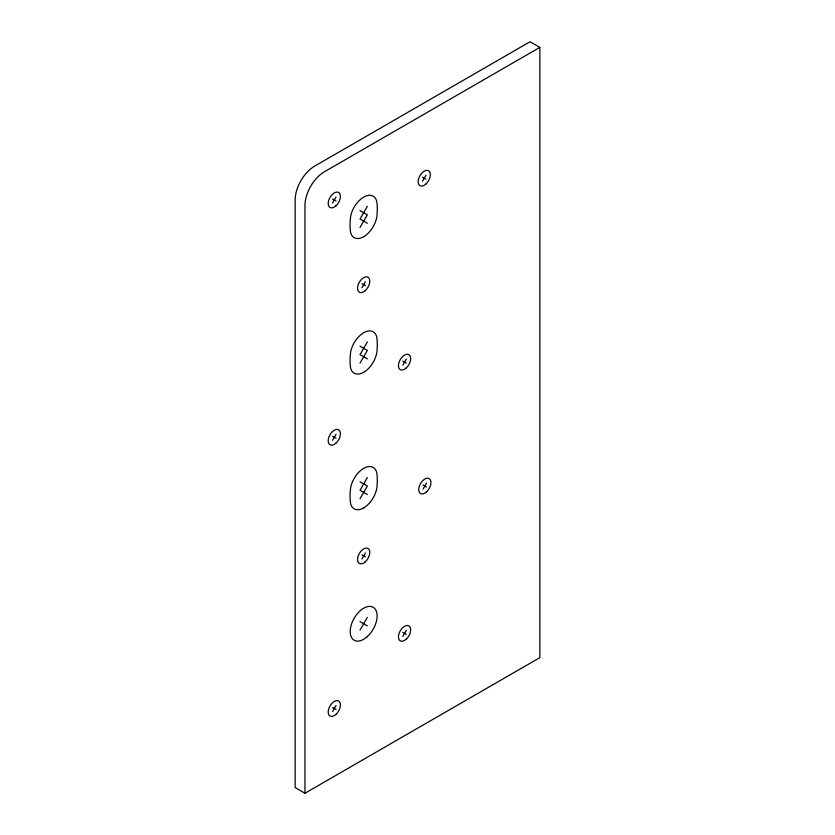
<?xml version="1.0" encoding="UTF-8"?>
<svg xmlns="http://www.w3.org/2000/svg" width="835" height="835" viewBox="0 0 835 835"><rect width="100%" height="100%" fill="white"/><g stroke="black" fill="none" stroke-linecap="round" stroke-linejoin="round"><path stroke-width="1.25" d="M332.58 202.957L336.046 196.966M367.348 206.318L360.01 219.031L367.348 223.269M360.01 227.506L367.348 214.793L360.01 210.556M422.51 181.195L425.975 175.204M361.941 287.71L365.406 281.719M367.358 341.933L360.01 354.645L367.358 358.883M360.01 363.121L367.358 350.408L360.01 346.17M332.58 440.275L336.046 434.283M402.825 365.145L406.29 359.154M367.358 477.547L360.01 490.26L367.358 494.497M360.01 498.735L367.358 486.022L360.01 481.785M361.941 558.928L365.406 552.937M423.115 489.049L426.57 483.048M359.989 630.112L367.327 617.399M332.58 711.493L336.046 705.502M402.825 636.364L406.29 630.373M539.838 47.397L324.523 171.707A27.68 15.98 -60 0 0 304.952 205.608L304.952 793.25L295.162 787.603L295.162 199.962A27.68 15.98 -60 0 1 314.743 166.061L530.048 41.75L539.838 47.397L539.838 657.646L304.952 793.25M422.51 177.197L425.975 179.201M332.58 198.96L336.046 200.953M361.941 283.712L365.406 285.716M402.825 361.148L406.29 363.152M423.115 485.052L426.57 487.045M332.58 436.277L336.046 438.271M361.941 554.931L365.406 556.935M402.825 632.366L406.29 634.37M359.989 621.637L367.327 625.874M332.58 707.495L336.046 709.489M363.684 507.91A19.028 10.991 -60 0 0 377.138 484.603A58.68 33.88 -60 0 0 376.679 472.37A19.028 10.991 -60 0 0 363.684 468.362A19.028 10.991 -60 0 0 350.69 487.379A58.68 33.88 -60 0 0 350.23 500.144A19.028 10.991 -60 0 0 363.684 507.91M363.684 372.306A19.028 10.991 -60 0 0 377.138 348.999A58.68 33.88 -60 0 0 376.679 336.766A19.028 10.991 -60 0 0 363.684 332.748A19.028 10.991 -60 0 0 350.69 351.775A58.68 33.88 -60 0 0 350.23 364.53A19.028 10.991 -60 0 0 363.684 372.306M363.684 236.691A19.028 10.991 -60 0 0 377.138 213.384A58.68 33.88 -60 0 0 376.679 201.151A19.028 10.991 -60 0 0 363.684 197.133A19.028 10.991 -60 0 0 350.679 216.161A58.68 33.88 -60 0 0 350.22 228.926A19.028 10.991 -60 0 0 363.684 236.691M365.26 561.84A8.653 4.989 -60 0 0 367.995 548.438A8.653 4.989 -60 0 0 357.766 557.519A8.653 4.989 -60 0 0 365.26 561.84M335.9 205.869A8.653 4.989 -60 0 0 338.634 192.468A8.653 4.989 -60 0 0 328.405 201.538A8.653 4.989 -60 0 0 335.9 205.869M406.134 368.058A8.653 4.989 -60 0 0 408.879 354.656A8.653 4.989 -60 0 0 398.65 363.736A8.653 4.989 -60 0 0 406.134 368.058M406.134 639.276A8.653 4.989 -60 0 0 408.879 625.874A8.653 4.989 -60 0 0 398.65 634.955A8.653 4.989 -60 0 0 406.134 639.276M425.829 184.107A8.653 4.989 -60 0 0 428.574 170.705A8.653 4.989 -60 0 0 418.335 179.786A8.653 4.989 -60 0 0 425.829 184.107M365.26 290.622A8.653 4.989 -60 0 0 367.995 277.22A8.653 4.989 -60 0 0 357.766 286.301A8.653 4.989 -60 0 0 365.26 290.622M335.9 443.187A8.653 4.989 -60 0 0 338.634 429.785A8.653 4.989 -60 0 0 328.405 438.855A8.653 4.989 -60 0 0 335.9 443.187M335.9 714.405A8.653 4.989 -60 0 0 338.634 701.003A8.653 4.989 -60 0 0 328.405 710.074A8.653 4.989 -60 0 0 335.9 714.405M426.424 491.961A8.653 4.989 -60 0 0 429.169 478.559A8.653 4.989 -60 0 0 418.93 487.63A8.653 4.989 -60 0 0 426.424 491.961M367.139 636.761A19.028 10.991 -60 0 0 373.172 607.275A19.028 10.991 -60 0 0 350.658 627.242A19.028 10.991 -60 0 0 367.139 636.761"/></g></svg>
